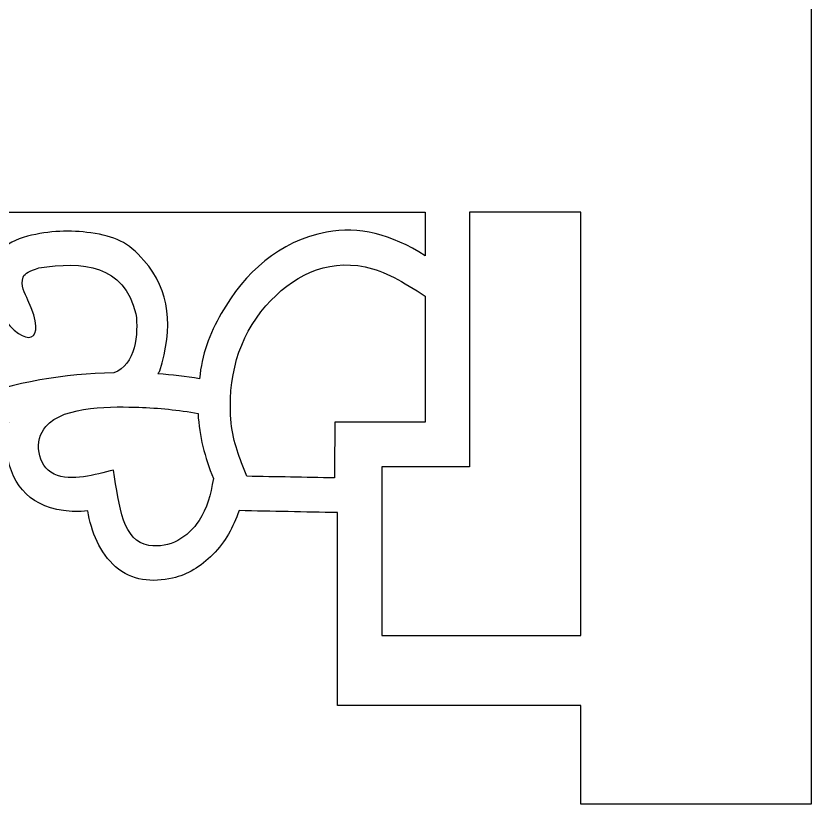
# Model space of a CAD drawing. Header units: centimetres. Extents: x 7.6 to 12.5, y -9 to 9.
# Drawn here: x 10.57 to 12.548, y -9 to -7.039 of the extents above; entities that cross this region are included whole.
import ezdxf

# ---------------------------------------------------------------- set-up
doc = ezdxf.new("R2010")
doc.units = ezdxf.units.CM
doc.header["$MEASUREMENT"] = 0
doc.layers.add('layer 1', color=7, linetype='Continuous')

msp = doc.modelspace()

# ---------------------------------------------------------------- linework, layer by layer
at = {"layer": 'layer 1', "color": 250, "lineweight": 30}
for points, knots in [([(12.54847, 8.99979), (10.91211, 8.99979), (9.27575, 8.99979), (7.63939, 8.99979), (7.63939, 8.99979), (7.63939, 3.5307), (7.63939, -1.93839), (7.63939, -7.40748), (7.63939, -7.40748), (7.6394, -7.40748), (7.63941, -7.40748), (7.63942, -7.40748), (7.63942, -7.40748), (7.63942, -7.93839), (7.63942, -8.4693), (7.63942, -9.00022), (7.63942, -9.00022), (7.83034, -9.00022), (8.02124, -9.00022), (8.21215, -9.00022), (8.21215, -9.00022), (8.21215, -8.9184), (8.21215, -8.83658), (8.21215, -8.75476), (8.21215, -8.75476), (8.41409, -8.75476), (8.61603, -8.75476), (8.81797, -8.75476), (8.81797, -8.75476), (8.81797, -8.59488), (8.81797, -8.435), (8.81797, -8.27512), (8.81797, -8.27512), (8.89967, -8.27349), (8.98137, -8.27186), (9.06306, -8.27022), (9.06306, -8.27022), (9.07757, -8.31159), (9.09658, -8.34747), (9.12815, -8.37914), (9.12815, -8.37914), (9.15906, -8.41014), (9.191, -8.42931), (9.22852, -8.43803), (9.22852, -8.43803), (9.27817, -8.44958), (9.33061, -8.44455), (9.37047, -8.40977), (9.37047, -8.40977), (9.40904, -8.37612), (9.4313, -8.32221), (9.4393, -8.27078), (9.4393, -8.27078), (9.46212, -8.27309), (9.48154, -8.27256), (9.49985, -8.26994), (9.49985, -8.26994), (9.59121, -8.25686), (9.63437, -8.19905), (9.64208, -8.11188), (9.64208, -8.11188), (9.64397, -8.09051), (9.64247, -8.06942), (9.63568, -8.05086), (9.63568, -8.05086), (9.63711, -8.05122), (9.63855, -8.05157), (9.63999, -8.05193), (9.63999, -8.05193), (9.67223, -8.06308), (9.70446, -8.07422), (9.73671, -8.08537), (9.73671, -8.08537), (9.75605, -8.28293), (9.90861, -8.43675), (10.09395, -8.43675), (10.09395, -8.43675), (10.27929, -8.43675), (10.43185, -8.28293), (10.45119, -8.08537), (10.45119, -8.08537), (10.48343, -8.07422), (10.51567, -8.06308), (10.54791, -8.05193), (10.54791, -8.05193), (10.54935, -8.05157), (10.55079, -8.05122), (10.55222, -8.05086), (10.55222, -8.05086), (10.54543, -8.06942), (10.54393, -8.09051), (10.54582, -8.11188), (10.54582, -8.11188), (10.55353, -8.19905), (10.59669, -8.25686), (10.68805, -8.26994), (10.68805, -8.26994), (10.70636, -8.27256), (10.72578, -8.27309), (10.7486, -8.27078), (10.7486, -8.27078), (10.75659, -8.32221), (10.77885, -8.37612), (10.81743, -8.40977), (10.81743, -8.40977), (10.85729, -8.44455), (10.90972, -8.44958), (10.95938, -8.43803), (10.95938, -8.43803), (10.9969, -8.42931), (11.02884, -8.41014), (11.05975, -8.37914), (11.05975, -8.37914), (11.09132, -8.34747), (11.11033, -8.31159), (11.12483, -8.27022), (11.12483, -8.27022), (11.20653, -8.27186), (11.28823, -8.27349), (11.36993, -8.27512), (11.36993, -8.27512), (11.36993, -8.435), (11.36993, -8.59488), (11.36993, -8.75476), (11.36993, -8.75476), (11.57187, -8.75476), (11.77381, -8.75476), (11.97575, -8.75476), (11.97575, -8.75476), (11.97575, -8.83658), (11.97575, -8.9184), (11.97575, -9.00022), (11.97575, -9.00022), (12.16666, -9.00022), (12.35757, -9.00022), (12.54847, -9.00022), (12.54847, -9.00022), (12.54847, -8.4693), (12.54847, -7.93839), (12.54847, -7.40748), (12.54847, -7.40748), (12.54847, -1.93839), (12.54847, 3.5307), (12.54847, 8.99979)], [0, 0, 0, 0, 0.027027, 0.027027, 0.027027, 0.027027, 0.0540541, 0.0540541, 0.0540541, 0.0540541, 0.0810811, 0.0810811, 0.0810811, 0.0810811, 0.1081081, 0.1081081, 0.1081081, 0.1081081, 0.1351351, 0.1351351, 0.1351351, 0.1351351, 0.1621622, 0.1621622, 0.1621622, 0.1621622, 0.1891892, 0.1891892, 0.1891892, 0.1891892, 0.2162162, 0.2162162, 0.2162162, 0.2162162, 0.2432432, 0.2432432, 0.2432432, 0.2432432, 0.2702703, 0.2702703, 0.2702703, 0.2702703, 0.2972973, 0.2972973, 0.2972973, 0.2972973, 0.3243243, 0.3243243, 0.3243243, 0.3243243, 0.3513514, 0.3513514, 0.3513514, 0.3513514, 0.3783784, 0.3783784, 0.3783784, 0.3783784, 0.4054054, 0.4054054, 0.4054054, 0.4054054, 0.4324324, 0.4324324, 0.4324324, 0.4324324, 0.4594595, 0.4594595, 0.4594595, 0.4594595, 0.4864865, 0.4864865, 0.4864865, 0.4864865, 0.5135135, 0.5135135, 0.5135135, 0.5135135, 0.5405405, 0.5405405, 0.5405405, 0.5405405, 0.5675676, 0.5675676, 0.5675676, 0.5675676, 0.5945946, 0.5945946, 0.5945946, 0.5945946, 0.6216216, 0.6216216, 0.6216216, 0.6216216, 0.6486486, 0.6486486, 0.6486486, 0.6486486, 0.6756757, 0.6756757, 0.6756757, 0.6756757, 0.7027027, 0.7027027, 0.7027027, 0.7027027, 0.7297297, 0.7297297, 0.7297297, 0.7297297, 0.7567568, 0.7567568, 0.7567568, 0.7567568, 0.7837838, 0.7837838, 0.7837838, 0.7837838, 0.8108108, 0.8108108, 0.8108108, 0.8108108, 0.8378378, 0.8378378, 0.8378378, 0.8378378, 0.8648649, 0.8648649, 0.8648649, 0.8648649, 0.8918919, 0.8918919, 0.8918919, 0.8918919, 0.9189189, 0.9189189, 0.9189189, 0.9189189, 0.9459459, 0.9459459, 0.9459459, 0.9459459, 1, 1, 1, 1]), ([(10.09395, -7.52749), (9.59588, -7.52749), (9.09781, -7.52749), (8.59974, -7.52749), (8.59974, -7.52749), (8.59974, -7.56387), (8.59974, -7.60025), (8.59974, -7.63663), (8.59974, -7.63663), (8.68491, -7.58109), (8.76516, -7.5626), (8.84502, -7.5775), (8.84502, -7.5775), (8.96428, -7.59977), (9.04855, -7.67784), (9.1076, -7.77995), (9.1076, -7.77995), (9.13616, -7.82932), (9.15587, -7.88343), (9.16139, -7.9419), (9.16139, -7.9419), (9.19557, -7.93619), (9.23019, -7.93216), (9.26477, -7.92988), (9.26477, -7.92988), (9.26322, -7.92733), (9.26166, -7.92479), (9.26011, -7.92224), (9.26011, -7.92224), (9.22671, -7.81398), (9.23342, -7.72374), (9.29964, -7.6476), (9.29964, -7.6476), (9.33959, -7.60166), (9.37225, -7.58779), (9.43177, -7.57914), (9.43177, -7.57914), (9.48328, -7.57165), (9.53447, -7.57384), (9.58968, -7.58745), (9.58968, -7.58745), (9.6476, -7.60172), (9.6809, -7.63898), (9.68042, -7.70159), (9.68042, -7.70159), (9.68016, -7.73496), (9.67515, -7.75617), (9.65607, -7.78296), (9.65607, -7.78296), (9.59426, -7.86973), (9.53771, -7.85504), (9.58828, -7.74655), (9.58828, -7.74655), (9.59655, -7.72881), (9.60806, -7.70994), (9.60016, -7.68938), (9.60016, -7.68938), (9.59601, -7.67857), (9.58459, -7.67411), (9.56167, -7.6663), (9.56167, -7.6663), (9.45054, -7.64968), (9.35066, -7.65676), (9.31955, -7.78071), (9.31955, -7.78071), (9.31337, -7.82889), (9.32013, -7.90866), (9.37472, -7.92727), (9.37472, -7.92727), (9.49691, -7.9302), (9.62352, -7.94953), (9.73737, -7.99419), (9.73737, -7.99419), (9.75926, -7.79955), (9.91053, -7.64874), (10.09395, -7.64874), (10.09395, -7.64874), (10.27737, -7.64874), (10.42864, -7.79955), (10.45053, -7.99419), (10.45053, -7.99419), (10.56438, -7.94953), (10.691, -7.9302), (10.81318, -7.92727), (10.81318, -7.92727), (10.86776, -7.90866), (10.87453, -7.82889), (10.86835, -7.78071), (10.86835, -7.78071), (10.83723, -7.65676), (10.73735, -7.64968), (10.62623, -7.6663), (10.62623, -7.6663), (10.60331, -7.67411), (10.5919, -7.67857), (10.58774, -7.68938), (10.58774, -7.68938), (10.57984, -7.70994), (10.59136, -7.72881), (10.59963, -7.74655), (10.59963, -7.74655), (10.65019, -7.85504), (10.59364, -7.86973), (10.53183, -7.78296), (10.53183, -7.78296), (10.51275, -7.75617), (10.50774, -7.73496), (10.50748, -7.70159), (10.50748, -7.70159), (10.50699, -7.63898), (10.54029, -7.60172), (10.59822, -7.58745), (10.59822, -7.58745), (10.65343, -7.57384), (10.70462, -7.57165), (10.75613, -7.57914), (10.75613, -7.57914), (10.81565, -7.58779), (10.84831, -7.60166), (10.88827, -7.6476), (10.88827, -7.6476), (10.95448, -7.72374), (10.96119, -7.81398), (10.92779, -7.92224), (10.92779, -7.92224), (10.92624, -7.92479), (10.92469, -7.92733), (10.92312, -7.92988), (10.92312, -7.92988), (10.95771, -7.93216), (10.99232, -7.93619), (11.02651, -7.9419), (11.02651, -7.9419), (11.03202, -7.88343), (11.05174, -7.82932), (11.0803, -7.77995), (11.0803, -7.77995), (11.13936, -7.67784), (11.22363, -7.59977), (11.34289, -7.5775), (11.34289, -7.5775), (11.42274, -7.5626), (11.50298, -7.58109), (11.58816, -7.63663), (11.58816, -7.63663), (11.58816, -7.60025), (11.58816, -7.56387), (11.58816, -7.52749), (11.58816, -7.52749), (11.09009, -7.52749), (10.59202, -7.52749), (10.09395, -7.52749)], [0, 0, 0, 0, 0.025641, 0.025641, 0.025641, 0.025641, 0.0512821, 0.0512821, 0.0512821, 0.0512821, 0.0769231, 0.0769231, 0.0769231, 0.0769231, 0.1025641, 0.1025641, 0.1025641, 0.1025641, 0.1282051, 0.1282051, 0.1282051, 0.1282051, 0.1538462, 0.1538462, 0.1538462, 0.1538462, 0.1794872, 0.1794872, 0.1794872, 0.1794872, 0.2051282, 0.2051282, 0.2051282, 0.2051282, 0.2307692, 0.2307692, 0.2307692, 0.2307692, 0.2564103, 0.2564103, 0.2564103, 0.2564103, 0.2820513, 0.2820513, 0.2820513, 0.2820513, 0.3076923, 0.3076923, 0.3076923, 0.3076923, 0.3333333, 0.3333333, 0.3333333, 0.3333333, 0.3589744, 0.3589744, 0.3589744, 0.3589744, 0.3846154, 0.3846154, 0.3846154, 0.3846154, 0.4102564, 0.4102564, 0.4102564, 0.4102564, 0.4358974, 0.4358974, 0.4358974, 0.4358974, 0.4615385, 0.4615385, 0.4615385, 0.4615385, 0.4871795, 0.4871795, 0.4871795, 0.4871795, 0.5128205, 0.5128205, 0.5128205, 0.5128205, 0.5384615, 0.5384615, 0.5384615, 0.5384615, 0.5641026, 0.5641026, 0.5641026, 0.5641026, 0.5897436, 0.5897436, 0.5897436, 0.5897436, 0.6153846, 0.6153846, 0.6153846, 0.6153846, 0.6410256, 0.6410256, 0.6410256, 0.6410256, 0.6666667, 0.6666667, 0.6666667, 0.6666667, 0.6923077, 0.6923077, 0.6923077, 0.6923077, 0.7179487, 0.7179487, 0.7179487, 0.7179487, 0.7435897, 0.7435897, 0.7435897, 0.7435897, 0.7692308, 0.7692308, 0.7692308, 0.7692308, 0.7948718, 0.7948718, 0.7948718, 0.7948718, 0.8205128, 0.8205128, 0.8205128, 0.8205128, 0.8461538, 0.8461538, 0.8461538, 0.8461538, 0.8717949, 0.8717949, 0.8717949, 0.8717949, 0.8974359, 0.8974359, 0.8974359, 0.8974359, 0.9230769, 0.9230769, 0.9230769, 0.9230769, 0.9487179, 0.9487179, 0.9487179, 0.9487179, 1, 1, 1, 1]), ([(11.69855, -7.52749), (11.79094, -7.52749), (11.88334, -7.52749), (11.97575, -7.52749), (11.97575, -7.52749), (11.97575, -7.87867), (11.97575, -8.22987), (11.97575, -8.58107), (11.97575, -8.58107), (11.81061, -8.58107), (11.64546, -8.58107), (11.48031, -8.58107), (11.48031, -8.58107), (11.48031, -8.4411), (11.48031, -8.30115), (11.48031, -8.16118), (11.48031, -8.16118), (11.55805, -8.16118), (11.62066, -8.16118), (11.69855, -8.16118), (11.69855, -8.16118), (11.69855, -7.94995), (11.69855, -7.73872), (11.69855, -7.52749)], [0, 0, 0, 0, 0.1428571, 0.1428571, 0.1428571, 0.1428571, 0.2857143, 0.2857143, 0.2857143, 0.2857143, 0.4285714, 0.4285714, 0.4285714, 0.4285714, 0.5714286, 0.5714286, 0.5714286, 0.5714286, 0.7142857, 0.7142857, 0.7142857, 0.7142857, 1, 1, 1, 1]), ([(11.36331, -8.04984), (11.43826, -8.04984), (11.51321, -8.04984), (11.58816, -8.04984), (11.58816, -8.04984), (11.58816, -7.94547), (11.58816, -7.84111), (11.58816, -7.73675), (11.58816, -7.73675), (11.53233, -7.70034), (11.48803, -7.67395), (11.43842, -7.66374), (11.43842, -7.66374), (11.33997, -7.64348), (11.25606, -7.68745), (11.19185, -7.76056), (11.19185, -7.76056), (11.12326, -7.83864), (11.09469, -7.94232), (11.10544, -8.05216), (11.10544, -8.05216), (11.11023, -8.10113), (11.12625, -8.13921), (11.14429, -8.18459), (11.14429, -8.18459), (11.21691, -8.18603), (11.28952, -8.18748), (11.36213, -8.18894), (11.36213, -8.18894), (11.36252, -8.14256), (11.36292, -8.09621), (11.36331, -8.04984)], [0, 0, 0, 0, 0.1111111, 0.1111111, 0.1111111, 0.1111111, 0.2222222, 0.2222222, 0.2222222, 0.2222222, 0.3333333, 0.3333333, 0.3333333, 0.3333333, 0.4444444, 0.4444444, 0.4444444, 0.4444444, 0.5555556, 0.5555556, 0.5555556, 0.5555556, 0.6666667, 0.6666667, 0.6666667, 0.6666667, 0.7777778, 0.7777778, 0.7777778, 0.7777778, 1, 1, 1, 1]), ([(10.66455, -8.17909), (10.70799, -8.19915), (10.76723, -8.18061), (10.81235, -8.16913), (10.81235, -8.16913), (10.82672, -8.26213), (10.83629, -8.34653), (10.90035, -8.35655), (10.90035, -8.35655), (10.9531, -8.3648), (10.99785, -8.33661), (11.02563, -8.29435), (11.02563, -8.29435), (11.04519, -8.26458), (11.05401, -8.2317), (11.06093, -8.19025), (11.06093, -8.19025), (11.0393, -8.13588), (11.02598, -8.08675), (11.02275, -8.02815), (11.02275, -8.02815), (10.97426, -8.0199), (10.92476, -8.01452), (10.87537, -8.01302), (10.87537, -8.01302), (10.81781, -8.01125), (10.68883, -8.00738), (10.64371, -8.06078), (10.64371, -8.06078), (10.61472, -8.09509), (10.62131, -8.15914), (10.66455, -8.17909)], [0, 0, 0, 0, 0.1111111, 0.1111111, 0.1111111, 0.1111111, 0.2222222, 0.2222222, 0.2222222, 0.2222222, 0.3333333, 0.3333333, 0.3333333, 0.3333333, 0.4444444, 0.4444444, 0.4444444, 0.4444444, 0.5555556, 0.5555556, 0.5555556, 0.5555556, 0.6666667, 0.6666667, 0.6666667, 0.6666667, 0.7777778, 0.7777778, 0.7777778, 0.7777778, 1, 1, 1, 1])]:
    msp.add_open_spline(points, degree=3, knots=knots, dxfattribs=at)

doc.saveas('drawing.dxf')
